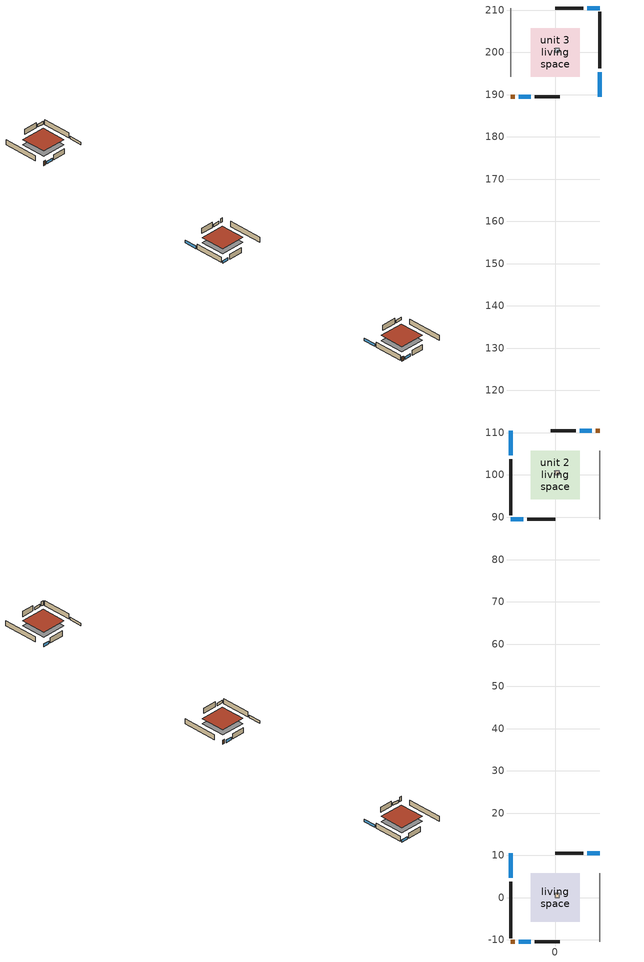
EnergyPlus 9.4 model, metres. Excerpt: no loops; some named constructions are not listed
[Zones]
central ac and furnace airloop ret air zone
 floor adiabatic (AdiabaticConst): 0,0 0,1 1,1 1,0 z0
 wall adiabatic (AdiabaticConst): 1,0 1,1 0,1 0,0 1,0 z0:1
 ceiling adiabatic (AdiabaticConst): 1,0 1,1 0,1 0,0 z1
living space
 floor foundation (Surface_1 construction): -5.74,-5.74 -5.74,5.74 5.74,5.74 5.74,-5.74 z0
 wall outside (AdiabaticWallConstruction): -10.51,10.51 -10.51,4.64 / 10.51,10.51 7.58,10.51 / -8.67,-10.51 -5.74,-10.51 z0:1.22
 wall outside (AdiabaticWallConstruction 1): -10.51,-10.51 -9.6,-10.51 z0:2.03
 wall outside (Surface_2 construction): -10.51,3.71 -10.51,-9.58 z0:2.44
 wall outside (Surface_3 construction): 6.66,10.51 0,10.51 z0:2.44
 wall outside (Surface_5 construction): -4.81,-10.51 1.08,-10.51 z0:2.44
 wall adiabatic (Surface_4 construction): 10.51,-10.51 10.51,5.72 z0:2.44
 window (WindowConstruction): -10.51,10.51 -10.51,4.64 z0:1.22
 window (WindowConstruction 1): 10.51,10.51 7.59,10.51 z0:1.22
 window (WindowConstruction 2): -8.67,-10.51 -5.74,-10.51 z0:1.22
 door (Door): -10.51,-10.51 -9.6,-10.51 z0:2.03
 roof outside (Surface_6 construction): -5.74,5.74 -5.74,-5.74 5.74,-5.74 5.74,5.74 z2.44
unit 2 central ac and furnace airloop ret air zone
 floor adiabatic (unit 2 AdiabaticConst): 0,100 0,101 1,101 1,100 z0
 wall adiabatic (unit 2 AdiabaticConst): 1,100 1,101 0,101 0,100 1,100 z0:1
 ceiling adiabatic (unit 2 AdiabaticConst): 1,100 1,101 0,101 0,100 z1
unit 2 living space
 floor foundation (unit 2 Surface_1 construction): -5.74,94.26 -5.74,105.74 5.74,105.74 5.74,94.26 z0
 wall outside (unit 2 AdiabaticWallConstruction): -10.51,89.49 -7.58,89.49 / -10.51,110.51 -10.51,104.64 / 8.67,110.51 5.74,110.51 z0:1.22
 wall outside (unit 2 AdiabaticWallConstruction 1): 10.51,110.51 9.6,110.51 z0:2.03
 wall outside (unit 2 Surface_3 construction): -6.66,89.49 0,89.49 z0:2.44
 wall outside (unit 2 Surface_4 construction): -10.51,103.71 -10.51,90.42 z0:2.44
 wall outside (unit 2 Surface_5 construction): 4.81,110.51 -1.08,110.51 z0:2.44
 wall adiabatic (unit 2 Surface_2 construction): 10.51,89.49 10.51,105.72 z0:2.44
 window (unit 2 WindowConstruction): -10.51,89.49 -7.59,89.49 z0:1.22
 window (unit 2 WindowConstruction 1): -10.51,110.51 -10.51,104.64 z0:1.22
 window (unit 2 WindowConstruction 2): 8.67,110.51 5.74,110.51 z0:1.22
 door (unit 2 Door): 10.51,110.51 9.6,110.51 z0:2.03
 roof outside (unit 2 Surface_6 construction): -5.74,105.74 -5.74,94.26 5.74,94.26 5.74,105.74 z2.44
unit 3 central ac and furnace airloop ret air zone
 floor adiabatic (unit 3 AdiabaticConst): 0,200 0,201 1,201 1,200 z0
 wall adiabatic (unit 3 AdiabaticConst): 1,200 1,201 0,201 0,200 1,200 z0:1
 ceiling adiabatic (unit 3 AdiabaticConst): 1,200 1,201 0,201 0,200 z1
unit 3 living space
 floor foundation (unit 3 Surface_1 construction): -5.74,194.26 -5.74,205.74 5.74,205.74 5.74,194.26 z0
 wall outside (unit 3 AdiabaticWallConstruction): 10.51,210.51 7.58,210.51 / 10.51,189.49 10.51,195.36 / -8.67,189.49 -5.74,189.49 z0:1.22
 wall outside (unit 3 AdiabaticWallConstruction 1): -10.51,189.49 -9.6,189.49 z0:2.03
 wall outside (unit 3 Surface_3 construction): 6.66,210.51 0,210.51 z0:2.44
 wall outside (unit 3 Surface_4 construction): 10.51,196.29 10.51,209.58 z0:2.44
 wall outside (unit 3 Surface_5 construction): -4.81,189.49 1.08,189.49 z0:2.44
 wall adiabatic (unit 3 Surface_2 construction): -10.51,210.51 -10.51,194.28 z0:2.44
 window (unit 3 WindowConstruction): 10.51,210.51 7.59,210.51 z0:1.22
 window (unit 3 WindowConstruction 1): 10.51,189.49 10.51,195.36 z0:1.22
 window (unit 3 WindowConstruction 2): -8.67,189.49 -5.74,189.49 z0:1.22
 door (unit 3 Door): -10.51,189.49 -9.6,189.49 z0:2.03
 roof outside (unit 3 Surface_6 construction): -5.74,205.74 -5.74,194.26 5.74,194.26 5.74,205.74 z2.44
[EnergyManagementSystem:Program]
unit_2_infil_program: Set p_m = 0.14; Set p_s = 0.22; Set s_m = 270; Set s_s = 370; Set z_m = 9.99744; Set z_s = 2.4384; Set f_t = (((s_m/z_m)^p_m)*((z_s/s_s)^p_s)); Set Tdiff = unit_2_airflow_tin_s-airflow_tt_s; Set dT = @Abs Tdiff; Set c = 0.021; Set Cs = 0.0652; Set Cw = 0.1483; Set n = 0.65; Set sft = (f_t*0.7000000000000001); Set temp1 = ((c*Cw)*((sft*unit_2_site_vw_s)^(2*n)))^2; Set Qinf = (((c*Cs*(dT^n))^2)+temp1)^0.5; Set Qinf = (@Max Qinf 0); Set unit_2_mech_vent_house_fan_sensible_load_equip_act = 0.0; Set unit_2_mech_vent_house_fan_latent_load_equip_act = 0.0; Set OASupInPb = unit_2_out_pb_s; Set OASupInTemp = unit_2_airflow_tt_s; Set OASupInW = unit_2_out_wt_s; Set OASupRho = (@RhoAirFnPbTdbW OASupInPb OASupInTemp OASupInW); Set OASupCp = (@CpAirFnW OASupInW); Set OASupInEnth = (@HFnTdbW OASupInTemp OASupInW); Set ZoneTemp = unit_2_airflow_tin_s; Set ZoneW = unit_2_airflow_win_s; Set ZoneCp = (@CpAirFnW ZoneW); Set ZoneAirEnth = (@HFnTdbW ZoneTemp ZoneW); Set unit_2_mech_vent_house_fan_cfis_act = 0.0; Set QWHV_cfis_oa = 0.0; Set Qrange = 0; Set Qrange = Qrange + 0.0472 * unit_2_mech_vent_range_fan_0_sch_s; Set Qbath = 0; Set Qbath = Qbath + 0.0236 * unit_2_mech_vent_bath_fan_0_sch_s; Set Qdryer = 0; Set Qdryer = Qdryer + 0.0472 * unit_2_clothes_dryer_exhaust_0_sch_s; Set QWHV_sup = 0.0; Set QWHV_exh = 0.0; Set QWHV_bal_erv_hrv = 0.0; Set Qexhaust = Qrange + Qbath + Qdryer + QWHV_exh + QWHV_bal_erv_hrv; Set Qsupply = QWHV_sup + QWHV_bal_erv_hrv + QWHV_cfis_oa; Set Qfan = (@Max Qexhaust Qsupply); If Qfan > 0; Set Qavg = ((Qexhaust + Qsupply) / 2.0); If ((@Abs (Qexhaust - Qavg)) / Qavg) <= 0.1; Set phi = 1; Else; Set phi = (Qinf / (Qinf + Qfan)); EndIf; Set Qinf_adj = phi * Qinf; Else; Set Qinf_adj = Qinf; EndIf; Set unit_2_infil_flow_act = Qinf_adj; Set Qload = Qfan; Set Effectiveness_Sens = 0.0; Set Effectiveness_Lat = 0.0; Set Fan_MFR = Qload * OASupRho; Set FanTotalToLv = Fan_MFR * (OASupInEnth - ZoneAirEnth); Set FanSensToLv = Fan_MFR * ZoneCp * (OASupInTemp - ZoneTemp); Set FanLatToLv = FanTotalToLv - FanSensToLv; Set unit_2_mech_vent_house_fan_sensible_load_equip_act = unit_2_mech_vent_house_fan_sensible_load_equip_act + FanSensToLv; Set unit_2_mech_vent_house_fan_latent_load_equip_act = unit_2_mech_vent_house_fan_latent_load_equip_act + FanLatToLv
unit_2_natural_vent_program: Set Tin = unit_2_airflow_tin_s; Set Tout = unit_2_airflow_tt_s; Set Wout = unit_2_out_wt_s; Set Pbar = unit_2_out_pb_s; Set Phiout = (@RhFnTdbWPb Tout Wout Pbar); Set MaxHR = 0.0115; Set MaxRH = 0.7; Set Tnvsp = (unit_2_htg_sp_s + unit_2_clg_sp_s) / 2; Set NVavail = unit_2_natural_vent_avail_s; Set ClgSsnAvail = unit_2_cool_season; If (Wout < MaxHR) && (Phiout < MaxRH) && (Tin > Tout) && (Tin > Tnvsp) && (ClgSsnAvail > 0); Set WHF_Flow = 0; Set Adj = (Tin-Tnvsp)/(Tin-Tout); Set Adj = (@Min Adj 1); Set Adj = (@Max Adj 0); If (WHF_Flow > 0); Set unit_2_natural_vent_flow_act = 0; Set unit_2_whole_house_fan_flow_act = WHF_Flow*Adj; Set WHF_W = 0; Set unit_2_whole_house_fan_act = WHF_W*Adj; ElseIf (NVavail > 0); Set NVArea = 5743.971995904; Set Cs = 8.963020389461627e-05; Set Cw = 6.158219665777789e-05; Set Tdiff = Tin-Tout; Set dT = (@Abs Tdiff); Set Vwind = unit_2_site_vw_s; Set SGNV = NVArea*Adj*((((Cs*dT)+(Cw*(Vwind^2)))^0.5)/1000); Set MaxNV = 1.7845905985536004; Set unit_2_natural_vent_flow_act = (@Min SGNV MaxNV); Set unit_2_whole_house_fan_flow_act = 0; Set unit_2_whole_house_fan_act = 0; EndIf; Else; Set unit_2_natural_vent_flow_act = 0; Set unit_2_whole_house_fan_flow_act = 0; Set unit_2_whole_house_fan_act = 0; EndIf
unit_2_total_loads_program: Set loads_htg_tot = 0; Set loads_clg_tot = 0; If unit_2_htg_load_liv > 0; Set loads_htg_tot = unit_2_htg_load_tot - unit_2_clg_load_tot; ElseIf unit_2_clg_load_liv > 0; Set loads_clg_tot = unit_2_clg_load_tot - unit_2_htg_load_tot; EndIf
unit_2_water_heater_EC_adj: Set wh_e_cons = unit_2_water_heater_energy + unit_2_water_heater_on_cycle_parasitic + unit_2_water_heater_off_cycle_parasitic; Set unit_2_water_heater_ec_adj_act = 0.0 * wh_e_cons
unit_3_central_ac_and_furnace_airloop_0_duct_program: Set central_ac_and_furnace_airloop_AH_MFR = unit_3_central_ac_and_furnace_airloop_AH_MFR_s; Set central_ac_and_furnace_airloop_Fan_RTF = unit_3_central_ac_and_furnace_airloop_Fan_RTF_s; Set central_ac_and_furnace_airloop_AH_VFR = unit_3_central_ac_and_furnace_airloop_AH_VFR_s; Set central_ac_and_furnace_airloop_AH_Tout = unit_3_central_ac_and_furnace_airloop_AH_Tout_s; Set central_ac_and_furnace_airloop_AH_Wout = unit_3_central_ac_and_furnace_airloop_AH_Wout_s; Set central_ac_and_furnace_airloop_RA_T = unit_3_central_ac_and_furnace_airloop_RA_T_s; Set central_ac_and_furnace_airloop_Ra_W = unit_3_central_ac_and_furnace_airloop_Ra_W_s; Set central_ac_and_furnace_airloop_0_DZ_T = unit_3_central_ac_and_furnace_airloop_0_DZ_T_s; Set central_ac_and_furnace_airloop_0_DZ_W = unit_3_central_ac_and_furnace_airloop_0_DZ_W_s; Run central_ac_and_furnace_airloop_0_duct_subroutine; Set unit_3_central_ac_and_furnace_airloop_0_SupSensLkToLv_equip_act = central_ac_and_furnace_airloop_0_SupSensLkToLv; Set unit_3_central_ac_and_furnace_airloop_0_SupLatLkToLv_equip_act = central_ac_and_furnace_airloop_0_SupLatLkToLv; Set unit_3_central_ac_and_furnace_airloop_0_SupCondToLv_equip_act = central_ac_and_furnace_airloop_0_SupCondToLv; Set unit_3_central_ac_and_furnace_airloop_0_RetSensLkToRP_equip_act = central_ac_and_furnace_airloop_0_RetSensLkToRP; Set unit_3_central_ac_and_furnace_airloop_0_RetLatLkToRP_equip_act = central_ac_and_furnace_airloop_0_RetLatLkToRP; Set unit_3_central_ac_and_furnace_airloop_0_RetCondToRP_equip_act = central_ac_and_furnace_airloop_0_RetCondToRP; Set unit_3_central_ac_and_furnace_airloop_0_RetCondToDZ_equip_act = central_ac_and_furnace_airloop_0_RetCondToDZ; Set unit_3_central_ac_and_furnace_airloop_0_SupCondToDZ_equip_act = central_ac_and_furnace_airloop_0_SupCondToDZ; Set unit_3_central_ac_and_furnace_airloop_0_SupSensLkToDZ_equip_act = central_ac_and_furnace_airloop_0_SupSensLkToDZ; Set unit_3_central_ac_and_furnace_airloop_0_SupLatLkToDZ_equip_act = central_ac_and_furnace_airloop_0_SupLatLkToDZ
unit_3_central_ac_and_furnace_supply_fan_disaggregate_program: Set unit_3_central_ac_and_furnace_supply_fan_clg = 0; If unit_3_central_ac_and_furnace_clg_coil_s > 0; Set unit_3_central_ac_and_furnace_supply_fan_clg = unit_3_central_ac_and_furnace_supply_fan_s; EndIf
unit_3_central_ac_and_furnace_supply_fan_disaggregate_program_1: Set unit_3_central_ac_and_furnace_supply_fan_primary_htg = 0; If unit_3_central_ac_and_furnace_htg_coil_s > 0; Set unit_3_central_ac_and_furnace_supply_fan_primary_htg = unit_3_central_ac_and_furnace_supply_fan_s_1; EndIf
unit_3_infil_program: Set p_m = 0.14; Set p_s = 0.22; Set s_m = 270; Set s_s = 370; Set z_m = 9.99744; Set z_s = 2.4384; Set f_t = (((s_m/z_m)^p_m)*((z_s/s_s)^p_s)); Set Tdiff = unit_3_airflow_tin_s-airflow_tt_s; Set dT = @Abs Tdiff; Set c = 0.021; Set Cs = 0.0652; Set Cw = 0.1483; Set n = 0.65; Set sft = (f_t*0.7000000000000001); Set temp1 = ((c*Cw)*((sft*unit_3_site_vw_s)^(2*n)))^2; Set Qinf = (((c*Cs*(dT^n))^2)+temp1)^0.5; Set Qinf = (@Max Qinf 0); Set unit_3_mech_vent_house_fan_sensible_load_equip_act = 0.0; Set unit_3_mech_vent_house_fan_latent_load_equip_act = 0.0; Set OASupInPb = unit_3_out_pb_s; Set OASupInTemp = unit_3_airflow_tt_s; Set OASupInW = unit_3_out_wt_s; Set OASupRho = (@RhoAirFnPbTdbW OASupInPb OASupInTemp OASupInW); Set OASupCp = (@CpAirFnW OASupInW); Set OASupInEnth = (@HFnTdbW OASupInTemp OASupInW); Set ZoneTemp = unit_3_airflow_tin_s; Set ZoneW = unit_3_airflow_win_s; Set ZoneCp = (@CpAirFnW ZoneW); Set ZoneAirEnth = (@HFnTdbW ZoneTemp ZoneW); Set unit_3_mech_vent_house_fan_cfis_act = 0.0; Set QWHV_cfis_oa = 0.0; Set Qrange = 0; Set Qrange = Qrange + 0.0472 * unit_3_mech_vent_range_fan_0_sch_s; Set Qbath = 0; Set Qbath = Qbath + 0.0236 * unit_3_mech_vent_bath_fan_0_sch_s; Set Qdryer = 0; Set Qdryer = Qdryer + 0.0472 * unit_3_clothes_dryer_exhaust_0_sch_s; Set QWHV_sup = 0.0; Set QWHV_exh = 0.0; Set QWHV_bal_erv_hrv = 0.0; Set Qexhaust = Qrange + Qbath + Qdryer + QWHV_exh + QWHV_bal_erv_hrv; Set Qsupply = QWHV_sup + QWHV_bal_erv_hrv + QWHV_cfis_oa; Set Qfan = (@Max Qexhaust Qsupply); If Qfan > 0; Set Qavg = ((Qexhaust + Qsupply) / 2.0); If ((@Abs (Qexhaust - Qavg)) / Qavg) <= 0.1; Set phi = 1; Else; Set phi = (Qinf / (Qinf + Qfan)); EndIf; Set Qinf_adj = phi * Qinf; Else; Set Qinf_adj = Qinf; EndIf; Set unit_3_infil_flow_act = Qinf_adj; Set Qload = Qfan; Set Effectiveness_Sens = 0.0; Set Effectiveness_Lat = 0.0; Set Fan_MFR = Qload * OASupRho; Set FanTotalToLv = Fan_MFR * (OASupInEnth - ZoneAirEnth); Set FanSensToLv = Fan_MFR * ZoneCp * (OASupInTemp - ZoneTemp); Set FanLatToLv = FanTotalToLv - FanSensToLv; Set unit_3_mech_vent_house_fan_sensible_load_equip_act = unit_3_mech_vent_house_fan_sensible_load_equip_act + FanSensToLv; Set unit_3_mech_vent_house_fan_latent_load_equip_act = unit_3_mech_vent_house_fan_latent_load_equip_act + FanLatToLv
unit_3_natural_vent_program: Set Tin = unit_3_airflow_tin_s; Set Tout = unit_3_airflow_tt_s; Set Wout = unit_3_out_wt_s; Set Pbar = unit_3_out_pb_s; Set Phiout = (@RhFnTdbWPb Tout Wout Pbar); Set MaxHR = 0.0115; Set MaxRH = 0.7; Set Tnvsp = (unit_3_htg_sp_s + unit_3_clg_sp_s) / 2; Set NVavail = unit_3_natural_vent_avail_s; Set ClgSsnAvail = unit_3_cool_season; If (Wout < MaxHR) && (Phiout < MaxRH) && (Tin > Tout) && (Tin > Tnvsp) && (ClgSsnAvail > 0); Set WHF_Flow = 0; Set Adj = (Tin-Tnvsp)/(Tin-Tout); Set Adj = (@Min Adj 1); Set Adj = (@Max Adj 0); If (WHF_Flow > 0); Set unit_3_natural_vent_flow_act = 0; Set unit_3_whole_house_fan_flow_act = WHF_Flow*Adj; Set WHF_W = 0; Set unit_3_whole_house_fan_act = WHF_W*Adj; ElseIf (NVavail > 0); Set NVArea = 5743.971995904; Set Cs = 8.963020389461627e-05; Set Cw = 6.158219665777789e-05; Set Tdiff = Tin-Tout; Set dT = (@Abs Tdiff); Set Vwind = unit_3_site_vw_s; Set SGNV = NVArea*Adj*((((Cs*dT)+(Cw*(Vwind^2)))^0.5)/1000); Set MaxNV = 1.7845905985536004; Set unit_3_natural_vent_flow_act = (@Min SGNV MaxNV); Set unit_3_whole_house_fan_flow_act = 0; Set unit_3_whole_house_fan_act = 0; EndIf; Else; Set unit_3_natural_vent_flow_act = 0; Set unit_3_whole_house_fan_flow_act = 0; Set unit_3_whole_house_fan_act = 0; EndIf
unit_3_total_loads_program: Set loads_htg_tot = 0; Set loads_clg_tot = 0; If unit_3_htg_load_liv > 0; Set loads_htg_tot = unit_3_htg_load_tot - unit_3_clg_load_tot; ElseIf unit_3_clg_load_liv > 0; Set loads_clg_tot = unit_3_clg_load_tot - unit_3_htg_load_tot; EndIf
unit_3_water_heater_EC_adj: Set wh_e_cons = unit_3_water_heater_energy + unit_3_water_heater_on_cycle_parasitic + unit_3_water_heater_off_cycle_parasitic; Set unit_3_water_heater_ec_adj_act = 0.0 * wh_e_cons
water_heater_EC_adj: Set wh_e_cons = water_heater_energy + water_heater_on_cycle_parasitic + water_heater_off_cycle_parasitic; Set water_heater_ec_adj_act = 0.0 * wh_e_cons
[EnergyManagementSystem:Subroutine]
central_ac_and_furnace_airloop_0_duct_subroutine; unit_2_central_ac_and_furnace_airloop_0_duct_subroutine; unit_3_central_ac_and_furnace_airloop_0_duct_subroutine: Set AH_MFR = central_ac_and_furnace_airloop_AH_MFR; If AH_MFR>0; Set AH_Tout = central_ac_and_furnace_airloop_AH_Tout; Set AH_Wout = central_ac_and_furnace_airloop_AH_Wout; Set RA_T = central_ac_and_furnace_airloop_RA_T; Set RA_W = central_ac_and_furnace_airloop_Ra_W; Set Fan_RTF = central_ac_and_furnace_airloop_Fan_RTF; Set DZ_T = central_ac_and_furnace_airloop_0_DZ_T; Set DZ_W = central_ac_and_furnace_airloop_0_DZ_W; Set AH_VFR = central_ac_and_furnace_airloop_AH_VFR; Set h_SA = (@HFnTdbW AH_Tout AH_Wout); Set h_RA = (@HFnTdbW RA_T RA_W); Set h_fg = (@HfgAirFnWTdb AH_Wout AH_Tout); Set h_DZ = (@HFnTdbW DZ_T DZ_W); Set air_cp = 1006.0; Set f_sup = 0.035396 / (central_ac_and_furnace_airloop_max_sup_fan_mfr * 1.0135); Set f_ret = 0.011799 / (central_ac_and_furnace_airloop_max_sup_fan_mfr * 1.0135); Set sup_lk_mfr = f_sup * AH_MFR; Set ret_lk_mfr = f_ret * AH_MFR; Set SupTotLkToLiv = sup_lk_mfr*(h_RA - h_SA); Set SupLatLkToLv = sup_lk_mfr*h_fg*(RA_W-AH_Wout); Set SupSensLkToLv = SupTotLkToLiv-SupLatLkToLv; Set supply_ua = 0.0; Set eTm = 0-((Fan_RTF/(AH_MFR*air_cp))*supply_ua); Set t_sup = DZ_T+((AH_Tout-DZ_T)*(@Exp eTm)); Set SupCondToLv = AH_MFR*air_cp*(t_sup-AH_Tout); Set SupCondToDZ = 0-SupCondToLv; Set return_ua = 0.0; Set eTm = 0-((Fan_RTF/(AH_MFR*air_cp))*return_ua); Set t_ret = DZ_T+((RA_T-DZ_T)*(@Exp eTm)); Set RetCondToRP = AH_MFR*air_cp*(t_ret-RA_T); Set RetCondToDZ = 0-RetCondToRP; Set RetLatLkToRP = 0; Set RetSensLkToRP = ret_lk_mfr*air_cp*(DZ_T-RA_T); Set SupTotLkToDZ = sup_lk_mfr*(h_SA-h_DZ); Set SupLatLkToDZ = sup_lk_mfr*h_fg*(AH_Wout-DZ_W); Set SupSensLkToDZ = SupTotLkToDZ-SupLatLkToDZ; Set f_imbalance = f_sup-f_ret; Set oa_vfr = 1.0 * f_imbalance * AH_VFR; Set sup_lk_vfr = f_sup * AH_VFR; Set ret_lk_vfr = f_ret * AH_VFR; If f_sup > f_ret; Set ZoneMixLvToDZ = 0; Set ZoneMixDZToLv = (sup_lk_vfr-ret_lk_vfr)-oa_vfr; Else; Set ZoneMixLvToDZ = (ret_lk_vfr-sup_lk_vfr)+oa_vfr; Set ZoneMixDZToLv = 0; EndIf; Else; Set SupLatLkToLv = 0; Set SupSensLkToLv = 0; Set SupCondToLv = 0; Set RetCondToRP = 0; Set RetLatLkToRP = 0; Set RetSensLkToRP = 0; Set RetCondToDZ = 0; Set SupCondToDZ = 0; Set SupLatLkToDZ = 0; Set SupSensLkToDZ = 0; Set ZoneMixLvToDZ = 0; Set ZoneMixDZToLv = 0; EndIf; Set central_ac_and_furnace_airloop_0_SupLatLkToLv = SupLatLkToLv; Set central_ac_and_furnace_airloop_0_SupSensLkToLv = SupSensLkToLv; Set central_ac_and_furnace_airloop_0_SupCondToLv = SupCondToLv; Set central_ac_and_furnace_airloop_0_RetCondToRP = RetCondToRP; Set central_ac_and_furnace_airloop_0_RetLatLkToRP = RetLatLkToRP; Set central_ac_and_furnace_airloop_0_RetSensLkToRP = RetSensLkToRP; Set central_ac_and_furnace_airloop_0_RetCondToDZ = RetCondToDZ; Set central_ac_and_furnace_airloop_0_SupCondToDZ = SupCondToDZ; Set central_ac_and_furnace_airloop_0_SupLatLkToDZ = SupLatLkToDZ; Set central_ac_and_furnace_airloop_0_SupSensLkToDZ = SupSensLkToDZ
[EnergyManagementSystem:ProgramCallingManager]
central ac and furnace supply fan disaggregate program calling manager: EndOfSystemTimestepBeforeHVACReporting; central_ac_and_furnace_supply_fan_disaggregate_program
central ac and furnace supply fan disaggregate program calling manager 1: EndOfSystemTimestepBeforeHVACReporting; central_ac_and_furnace_supply_fan_disaggregate_program_1
central_ac_and_furnace_airloop_0_duct_program calling manager: EndOfSystemTimestepAfterHVACReporting; central_ac_and_furnace_airloop_0_duct_program
infil_program calling manager: BeginTimestepBeforePredictor; infil_program
natural_vent_program calling manager: BeginTimestepBeforePredictor; natural_vent_program
total_loads_program calling manager: EndOfZoneTimestepAfterZoneReporting; total_loads_program
unit 2 central ac and furnace supply fan disaggregate program calling manager: EndOfSystemTimestepBeforeHVACReporting; unit_2_central_ac_and_furnace_supply_fan_disaggregate_program
unit 2 central ac and furnace supply fan disaggregate program calling manager 1: EndOfSystemTimestepBeforeHVACReporting; unit_2_central_ac_and_furnace_supply_fan_disaggregate_program_1
unit 2 central_ac_and_furnace_airloop_0_duct_program calling manager: EndOfSystemTimestepAfterHVACReporting; unit_2_central_ac_and_furnace_airloop_0_duct_program
unit 2 infil_program calling manager: BeginTimestepBeforePredictor; unit_2_infil_program
unit 2 natural_vent_program calling manager: BeginTimestepBeforePredictor; unit_2_natural_vent_program
unit 2 total_loads_program calling manager: EndOfZoneTimestepAfterZoneReporting; unit_2_total_loads_program
unit 2 water heater EC_adj ProgramManager: EndOfSystemTimestepBeforeHVACReporting; unit_2_water_heater_EC_adj
unit 3 central ac and furnace supply fan disaggregate program calling manager: EndOfSystemTimestepBeforeHVACReporting; unit_3_central_ac_and_furnace_supply_fan_disaggregate_program
unit 3 central ac and furnace supply fan disaggregate program calling manager 1: EndOfSystemTimestepBeforeHVACReporting; unit_3_central_ac_and_furnace_supply_fan_disaggregate_program_1
unit 3 central_ac_and_furnace_airloop_0_duct_program calling manager: EndOfSystemTimestepAfterHVACReporting; unit_3_central_ac_and_furnace_airloop_0_duct_program
unit 3 infil_program calling manager: BeginTimestepBeforePredictor; unit_3_infil_program
unit 3 natural_vent_program calling manager: BeginTimestepBeforePredictor; unit_3_natural_vent_program
unit 3 total_loads_program calling manager: EndOfZoneTimestepAfterZoneReporting; unit_3_total_loads_program
unit 3 water heater EC_adj ProgramManager: EndOfSystemTimestepBeforeHVACReporting; unit_3_water_heater_EC_adj
water heater EC_adj ProgramManager: EndOfSystemTimestepBeforeHVACReporting; water_heater_EC_adj
[EnergyManagementSystem:OutputVariable] Type of Data in Variable=Summed; Update Frequency=SystemTimestep; Units=J
Name | EMS Variable | EMS Program or Subroutine
central ac and furnace supply fan clg disaggregate | central_ac_and_furnace_supply_fan_clg | central_ac_and_furnace_supply_fan_disaggregate_program
central ac and furnace supply fan htg primary disaggregate | central_ac_and_furnace_supply_fan_primary_htg | central_ac_and_furnace_supply_fan_disaggregate_program_1
unit 2 central ac and furnace supply fan clg disaggregate | unit_2_central_ac_and_furnace_supply_fan_clg | unit_2_central_ac_and_furnace_supply_fan_disaggregate_program
unit 2 central ac and furnace supply fan htg primary disaggregate | unit_2_central_ac_and_furnace_supply_fan_primary_htg | unit_2_central_ac_and_furnace_supply_fan_disaggregate_program_1
unit 3 central ac and furnace supply fan clg disaggregate | unit_3_central_ac_and_furnace_supply_fan_clg | unit_3_central_ac_and_furnace_supply_fan_disaggregate_program
unit 3 central ac and furnace supply fan htg primary disaggregate | unit_3_central_ac_and_furnace_supply_fan_primary_htg | unit_3_central_ac_and_furnace_supply_fan_disaggregate_program_1
[Schedule:File] Column Number=15; Rows to Skip at Top=1; Number of Hours of Data=8760; Column Separator=Comma; Interpolate to Timestep=No; Minutes per Item=60
Name | File
clothes_dryer_exhaust | /Users/kcu/Desktop/Scripting/NREL_Work/UCI/Github/urbanopt-example-geojson-project/UCI_MultiFamily_test/run/baseline_scenario_res_test/20/unit 1_schedules.csv
unit 2 clothes_dryer_exhaust | /Users/kcu/Desktop/Scripting/NREL_Work/UCI/Github/urbanopt-example-geojson-project/UCI_MultiFamily_test/run/baseline_scenario_res_test/20/unit 2_schedules.csv
unit 3 clothes_dryer_exhaust | /Users/kcu/Desktop/Scripting/NREL_Work/UCI/Github/urbanopt-example-geojson-project/UCI_MultiFamily_test/run/baseline_scenario_res_test/20/unit 3_schedules.csv
[Schedule:Day:Interval]
cooling season schedule allday1; cooling season schedule allday11; Schedule Day 10; Schedule Day 11; Schedule Day 12; Schedule Day 5; unit 2 cooling season schedule allday1; unit 2 cooling season schedule allday11; unit 2 Schedule Day 10; unit 2 Schedule Day 11; unit 2 Schedule Day 12; unit 2 Schedule Day 5; unit 3 cooling season schedule allday1; unit 3 cooling season schedule allday11; unit 3 Schedule Day 10; unit 3 Schedule Day 11; unit 3 Schedule Day 12; unit 3 Schedule Day 5: No, 24:00, 0
cooling season schedule allday5; natural vent avail schedule day; unit 2 cooling season schedule allday5; unit 2 natural vent avail schedule day; unit 3 cooling season schedule allday5; unit 3 natural vent avail schedule day: No, 24:00, 1
mech vent bath fan 0 schedule allday1; unit 2 mech vent bath fan 0 schedule allday1; unit 3 mech vent bath fan 0 schedule allday1: No, 07:00, 0, 08:00, 1, 24:00, 0
mech vent range fan 0 schedule allday1; unit 2 mech vent range fan 0 schedule allday1; unit 3 mech vent range fan 0 schedule allday1: No, 18:00, 0, 19:00, 1, 24:00, 0
[Schedule:Week:Daily]
cooling season schedule Week Rule - Jan1-Apr29: cooling season schedule allday1, cooling season schedule allday1, cooling season schedule allday1, cooling season schedule allday1, cooling season schedule allday1, cooling season schedule allday1, cooling season schedule allday1, Schedule Day 5, Schedule Day 5, Schedule Day 5, Schedule Day 5, Schedule Day 5
cooling season schedule Week Rule - Apr30-May6: cooling season schedule allday1, cooling season schedule allday5, cooling season schedule allday5, cooling season schedule allday5, cooling season schedule allday5, cooling season schedule allday5, cooling season schedule allday5, Schedule Day 5, Schedule Day 5, Schedule Day 5, Schedule Day 5, Schedule Day 5
cooling season schedule Week Rule - May7-Oct28: cooling season schedule allday5, cooling season schedule allday5, cooling season schedule allday5, cooling season schedule allday5, cooling season schedule allday5, cooling season schedule allday5, cooling season schedule allday5, Schedule Day 5, Schedule Day 5, Schedule Day 5, Schedule Day 5, Schedule Day 5
cooling season schedule Week Rule - Oct29-Nov4: cooling season schedule allday5, cooling season schedule allday5, cooling season schedule allday5, cooling season schedule allday11, cooling season schedule allday11, cooling season schedule allday11, cooling season schedule allday11, Schedule Day 5, Schedule Day 5, Schedule Day 5, Schedule Day 5, Schedule Day 5
cooling season schedule Week Rule - Nov5-Dec31: cooling season schedule allday11, cooling season schedule allday11, cooling season schedule allday11, cooling season schedule allday11, cooling season schedule allday11, cooling season schedule allday11, cooling season schedule allday11, Schedule Day 5, Schedule Day 5, Schedule Day 5, Schedule Day 5, Schedule Day 5
natural vent avail schedule Week Rule - Jan1-Dec31: natural vent avail schedule day, natural vent avail schedule day, natural vent avail schedule day, natural vent avail schedule day, natural vent avail schedule day, natural vent avail schedule day, natural vent avail schedule day, Schedule Day 10, Schedule Day 10, Schedule Day 10, Schedule Day 10, Schedule Day 10
unit 2 cooling season schedule Week Rule - Jan1-Apr29: unit 2 cooling season schedule allday1, unit 2 cooling season schedule allday1, unit 2 cooling season schedule allday1, unit 2 cooling season schedule allday1, unit 2 cooling season schedule allday1, unit 2 cooling season schedule allday1, unit 2 cooling season schedule allday1, unit 2 Schedule Day 5, unit 2 Schedule Day 5, unit 2 Schedule Day 5, unit 2 Schedule Day 5, unit 2 Schedule Day 5
unit 2 cooling season schedule Week Rule - Apr30-May6: unit 2 cooling season schedule allday1, unit 2 cooling season schedule allday5, unit 2 cooling season schedule allday5, unit 2 cooling season schedule allday5, unit 2 cooling season schedule allday5, unit 2 cooling season schedule allday5, unit 2 cooling season schedule allday5, unit 2 Schedule Day 5, unit 2 Schedule Day 5, unit 2 Schedule Day 5, unit 2 Schedule Day 5, unit 2 Schedule Day 5
unit 2 cooling season schedule Week Rule - May7-Oct28: unit 2 cooling season schedule allday5, unit 2 cooling season schedule allday5, unit 2 cooling season schedule allday5, unit 2 cooling season schedule allday5, unit 2 cooling season schedule allday5, unit 2 cooling season schedule allday5, unit 2 cooling season schedule allday5, unit 2 Schedule Day 5, unit 2 Schedule Day 5, unit 2 Schedule Day 5, unit 2 Schedule Day 5, unit 2 Schedule Day 5
unit 2 cooling season schedule Week Rule - Oct29-Nov4: unit 2 cooling season schedule allday5, unit 2 cooling season schedule allday5, unit 2 cooling season schedule allday5, unit 2 cooling season schedule allday11, unit 2 cooling season schedule allday11, unit 2 cooling season schedule allday11, unit 2 cooling season schedule allday11, unit 2 Schedule Day 5, unit 2 Schedule Day 5, unit 2 Schedule Day 5, unit 2 Schedule Day 5, unit 2 Schedule Day 5
unit 2 cooling season schedule Week Rule - Nov5-Dec31: unit 2 cooling season schedule allday11, unit 2 cooling season schedule allday11, unit 2 cooling season schedule allday11, unit 2 cooling season schedule allday11, unit 2 cooling season schedule allday11, unit 2 cooling season schedule allday11, unit 2 cooling season schedule allday11, unit 2 Schedule Day 5, unit 2 Schedule Day 5, unit 2 Schedule Day 5, unit 2 Schedule Day 5, unit 2 Schedule Day 5
unit 2 natural vent avail schedule Week Rule - Jan1-Dec31: unit 2 natural vent avail schedule day, unit 2 natural vent avail schedule day, unit 2 natural vent avail schedule day, unit 2 natural vent avail schedule day, unit 2 natural vent avail schedule day, unit 2 natural vent avail schedule day, unit 2 natural vent avail schedule day, unit 2 Schedule Day 10, unit 2 Schedule Day 10, unit 2 Schedule Day 10, unit 2 Schedule Day 10, unit 2 Schedule Day 10
unit 3 cooling season schedule Week Rule - Jan1-Apr29: unit 3 cooling season schedule allday1, unit 3 cooling season schedule allday1, unit 3 cooling season schedule allday1, unit 3 cooling season schedule allday1, unit 3 cooling season schedule allday1, unit 3 cooling season schedule allday1, unit 3 cooling season schedule allday1, unit 3 Schedule Day 5, unit 3 Schedule Day 5, unit 3 Schedule Day 5, unit 3 Schedule Day 5, unit 3 Schedule Day 5
unit 3 cooling season schedule Week Rule - Apr30-May6: unit 3 cooling season schedule allday1, unit 3 cooling season schedule allday5, unit 3 cooling season schedule allday5, unit 3 cooling season schedule allday5, unit 3 cooling season schedule allday5, unit 3 cooling season schedule allday5, unit 3 cooling season schedule allday5, unit 3 Schedule Day 5, unit 3 Schedule Day 5, unit 3 Schedule Day 5, unit 3 Schedule Day 5, unit 3 Schedule Day 5
unit 3 cooling season schedule Week Rule - May7-Oct28: unit 3 cooling season schedule allday5, unit 3 cooling season schedule allday5, unit 3 cooling season schedule allday5, unit 3 cooling season schedule allday5, unit 3 cooling season schedule allday5, unit 3 cooling season schedule allday5, unit 3 cooling season schedule allday5, unit 3 Schedule Day 5, unit 3 Schedule Day 5, unit 3 Schedule Day 5, unit 3 Schedule Day 5, unit 3 Schedule Day 5
unit 3 cooling season schedule Week Rule - Oct29-Nov4: unit 3 cooling season schedule allday5, unit 3 cooling season schedule allday5, unit 3 cooling season schedule allday5, unit 3 cooling season schedule allday11, unit 3 cooling season schedule allday11, unit 3 cooling season schedule allday11, unit 3 cooling season schedule allday11, unit 3 Schedule Day 5, unit 3 Schedule Day 5, unit 3 Schedule Day 5, unit 3 Schedule Day 5, unit 3 Schedule Day 5
unit 3 cooling season schedule Week Rule - Nov5-Dec31: unit 3 cooling season schedule allday11, unit 3 cooling season schedule allday11, unit 3 cooling season schedule allday11, unit 3 cooling season schedule allday11, unit 3 cooling season schedule allday11, unit 3 cooling season schedule allday11, unit 3 cooling season schedule allday11, unit 3 Schedule Day 5, unit 3 Schedule Day 5, unit 3 Schedule Day 5, unit 3 Schedule Day 5, unit 3 Schedule Day 5
unit 3 mech vent bath fan 0 schedule Week Rule - Jan1-Dec31: unit 3 mech vent bath fan 0 schedule allday1, unit 3 mech vent bath fan 0 schedule allday1, unit 3 mech vent bath fan 0 schedule allday1, unit 3 mech vent bath fan 0 schedule allday1, unit 3 mech vent bath fan 0 schedule allday1, unit 3 mech vent bath fan 0 schedule allday1, unit 3 mech vent bath fan 0 schedule allday1, unit 3 Schedule Day 12, unit 3 Schedule Day 12, unit 3 Schedule Day 12, unit 3 Schedule Day 12, unit 3 Schedule Day 12
unit 3 mech vent range fan 0 schedule Week Rule - Jan1-Dec31: unit 3 mech vent range fan 0 schedule allday1, unit 3 mech vent range fan 0 schedule allday1, unit 3 mech vent range fan 0 schedule allday1, unit 3 mech vent range fan 0 schedule allday1, unit 3 mech vent range fan 0 schedule allday1, unit 3 mech vent range fan 0 schedule allday1, unit 3 mech vent range fan 0 schedule allday1, unit 3 Schedule Day 11, unit 3 Schedule Day 11, unit 3 Schedule Day 11, unit 3 Schedule Day 11, unit 3 Schedule Day 11
unit 3 natural vent avail schedule Week Rule - Jan1-Dec31: unit 3 natural vent avail schedule day, unit 3 natural vent avail schedule day, unit 3 natural vent avail schedule day, unit 3 natural vent avail schedule day, unit 3 natural vent avail schedule day, unit 3 natural vent avail schedule day, unit 3 natural vent avail schedule day, unit 3 Schedule Day 10, unit 3 Schedule Day 10, unit 3 Schedule Day 10, unit 3 Schedule Day 10, unit 3 Schedule Day 10
[Schedule:Year]
cooling season schedule: cooling season schedule Week Rule - Jan1-Apr29, 1, 1, 4, 29, cooling season schedule Week Rule - Apr30-May6, 4, 30, 5, 6, cooling season schedule Week Rule - May7-Oct28, 5, 7, 10, 28, cooling season schedule Week Rule - Oct29-Nov4, 10, 29, 11, 4, cooling season schedule Week Rule - Nov5-Dec31, 11, 5, 12, 31
natural vent avail schedule: natural vent avail schedule Week Rule - Jan1-Dec31, 1, 1, 12, 31
unit 2 cooling season schedule: unit 2 cooling season schedule Week Rule - Jan1-Apr29, 1, 1, 4, 29, unit 2 cooling season schedule Week Rule - Apr30-May6, 4, 30, 5, 6, unit 2 cooling season schedule Week Rule - May7-Oct28, 5, 7, 10, 28, unit 2 cooling season schedule Week Rule - Oct29-Nov4, 10, 29, 11, 4, unit 2 cooling season schedule Week Rule - Nov5-Dec31, 11, 5, 12, 31
unit 2 natural vent avail schedule: unit 2 natural vent avail schedule Week Rule - Jan1-Dec31, 1, 1, 12, 31
unit 3 cooling season schedule: unit 3 cooling season schedule Week Rule - Jan1-Apr29, 1, 1, 4, 29, unit 3 cooling season schedule Week Rule - Apr30-May6, 4, 30, 5, 6, unit 3 cooling season schedule Week Rule - May7-Oct28, 5, 7, 10, 28, unit 3 cooling season schedule Week Rule - Oct29-Nov4, 10, 29, 11, 4, unit 3 cooling season schedule Week Rule - Nov5-Dec31, 11, 5, 12, 31
unit 3 natural vent avail schedule: unit 3 natural vent avail schedule Week Rule - Jan1-Dec31, 1, 1, 12, 31
